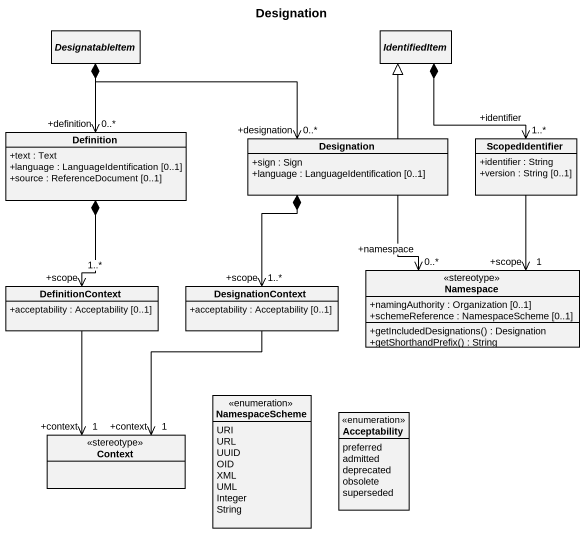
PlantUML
@startuml
title Designation
hide circle
hide empty members
skinparam classAttributeIconSize 0
abstract class DesignatableItem
abstract class IdentifiedItem
class Definition {
  +text : Text
  +language : LanguageIdentification [0..1]
  +source : ReferenceDocument [0..1]
}
class Designation {
  +sign : Sign
  +language : LanguageIdentification [0..1]
}
class ScopedIdentifier {
  +identifier : String
  +version : String [0..1]
}
class "Namespace" as Namespace_ <<stereotype>> {
  +namingAuthority : Organization [0..1]
  +schemeReference : NamespaceScheme [0..1]
  +getIncludedDesignations() : Designation
  +getShorthandPrefix() : String
}
class DefinitionContext {
  +acceptability : Acceptability [0..1]
}
class DesignationContext {
  +acceptability : Acceptability [0..1]
}
enum NamespaceScheme {
  URI
  URL
  UUID
  OID
  XML
  UML
  Integer
  String
}
class Context <<stereotype>>
enum Acceptability {
  preferred
  admitted
  deprecated
  obsolete
  superseded
}
Definition "+definition\n0..*" <-up-* DesignatableItem
Designation "+designation\n0..*" <-left-* DesignatableItem
Designation -up-|> IdentifiedItem
ScopedIdentifier "+identifier\n1..*" <-up-* IdentifiedItem
Namespace_ "+namespace\n0..*" <-up- Designation
Namespace_ "+scope\n1" <-up- ScopedIdentifier
DefinitionContext "+scope\n1..*" <-up-* Definition
DesignationContext "+scope\n1..*" <-up-* Designation
Context "+context\n1" <-up- DefinitionContext
Context "+context\n1" <-up- DesignationContext
@enduml
